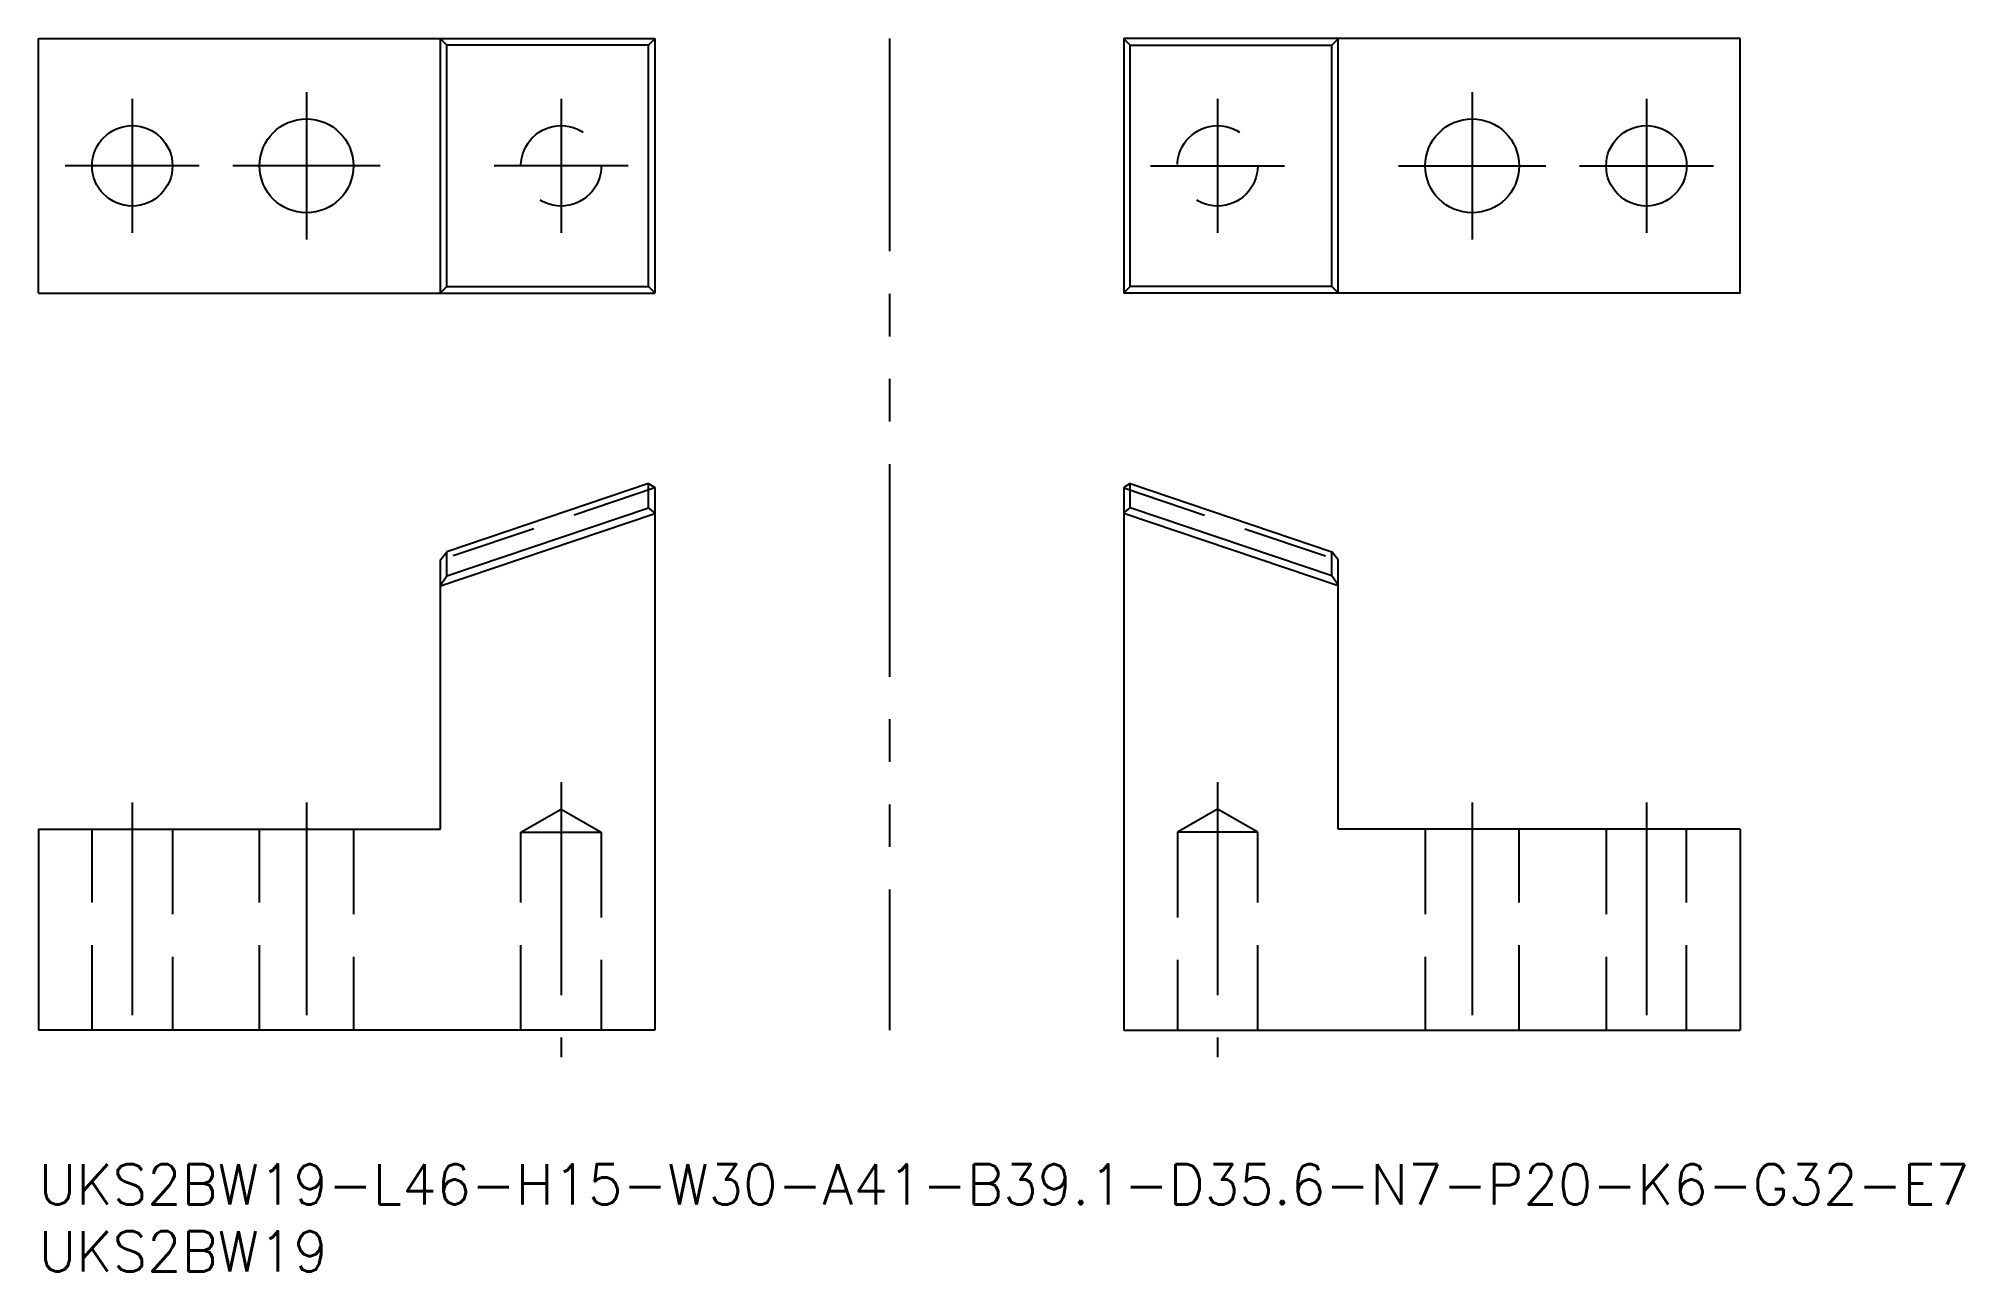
# Model space of a CAD drawing. Extents: x 0 to 144, y -8 to 84.
import ezdxf

# ---------------------------------------------------------------- set-up
doc = ezdxf.new("R2010")
doc.units = 0
doc.header["$LTSCALE"] = 0.5
for name, pattern in [('CENTER', [50.8, 31.75, -6.35, 6.35, -6.35]), ('DASHED', [19.05, 12.7, -6.35]), ('PHANTOM', [63.5, 31.75, -6.35, 6.35, -6.35, 6.35, -6.35])]:
    doc.linetypes.add(name, pattern=pattern)
for name, color, linetype in [('MSM_CENTER', 1, 'CENTER'), ('MSM_CONTINUOUS', 7, 'CONTINUOUS'), ('MSM_DASHED', 4, 'DASHED'), ('MSM_IMAGINARY', 6, 'PHANTOM'), ('MSM_PART_NUMBER', 7, 'CONTINUOUS')]:
    doc.layers.add(name, color=color, linetype=linetype)
doc.styles.get("Standard").update_dxf_attribs({"font": 'txt.shx', "height": 1, "bigfont": 'bigfont.shx'})

# ---------------------------------------------------------------- blocks, each defined once
blk = doc.blocks.new('*U44')
at = {"layer": 'MSM_PART_NUMBER'}
blk.add_text('UKS2BW19-L46-H15-W30-A41-B39.1-D35.6-N7-P20-K6-G32-E7', height=3, dxfattribs=at).set_placement((0, -3))
blk = doc.blocks.new('*U45')
at = {"layer": 'MSM_PART_NUMBER'}
blk.add_text('UKS2BW19', height=3, dxfattribs=at).set_placement((0, -8))

msp = doc.modelspace()

# ---------------------------------------------------------------- linework, layer by layer
at = {"layer": 'MSM_CENTER'}
for p, q in [((7, 79.5), (7, 69.5)), ((20, 80), (20, 69)), ((39, 79.5), (39, 69.5)), ((88, 79.5), (88, 69.5)), ((107, 80), (107, 69)), ((120, 79.5), (120, 69.5)), ((12, 74.5), (2, 74.5)), ((25.5, 74.5), (14.5, 74.5)), ((44, 74.5), (34, 74.5)), ((83, 74.5), (93, 74.5)), ((101.5, 74.5), (112.5, 74.5)), ((115, 74.5), (125, 74.5)), ((39, 28.5), (39, 8)), ((88, 28.5), (88, 8)), ((7, 27), (7, 8)), ((20, 27), (20, 8)), ((107, 27), (107, 8)), ((120, 27), (120, 8))]:
    msp.add_line(p, q, dxfattribs=at)
at = {"layer": 'MSM_CONTINUOUS'}
for p, q in [((0, 84), (46, 84)), ((0, 65), (0, 84)), ((30, 65), (30, 84)), ((30, 83.98), (30.47, 83.5)), ((30.47, 65.5), (30.47, 83.5)), ((45.53, 83.5), (30.47, 83.5)), ((45.53, 83.5), (46, 83.98)), ((45.53, 65.5), (45.53, 83.5)), ((46, 84), (46, 65)), ((127, 84), (81, 84)), ((81, 84), (81, 65)), ((81.47, 83.5), (81, 83.98)), ((81.47, 65.5), (81.47, 83.5)), ((81.47, 83.5), (96.53, 83.5)), ((97, 83.98), (96.53, 83.5)), ((96.53, 65.5), (96.53, 83.5)), ((97, 65), (97, 84)), ((127, 65), (127, 84)), ((0, 65), (46, 65)), ((30, 65.02), (30.47, 65.5)), ((30.47, 65.5), (45.53, 65.5)), ((46, 65.02), (45.53, 65.5)), ((81, 65.02), (81.47, 65.5)), ((127, 65), (81, 65)), ((96.53, 65.5), (81.47, 65.5)), ((97, 65.02), (96.53, 65.5)), ((45.53, 50.79), (30.47, 45.71)), ((45.53, 48.99), (45.53, 50.79)), ((45.53, 50.79), (46, 50.5)), ((46, 50.5), (46, 10)), ((81.47, 50.79), (81, 50.5)), ((81, 50.5), (81, 10)), ((81.47, 50.79), (96.53, 45.71)), ((81.47, 48.99), (81.47, 50.79)), ((30.47, 43.91), (45.53, 48.99)), ((46, 48.6), (45.53, 48.99)), ((81, 48.6), (81.47, 48.99)), ((96.53, 43.91), (81.47, 48.99)), ((30, 43.17), (46, 48.57)), ((97, 43.17), (81, 48.57)), ((30, 45.1), (30.47, 45.71)), ((30, 25), (30, 45.1)), ((30.47, 43.91), (30.47, 45.71)), ((97, 45.1), (96.53, 45.71)), ((96.53, 43.91), (96.53, 45.71)), ((97, 25), (97, 45.1)), ((30, 43.2), (30.47, 43.91)), ((97, 43.2), (96.53, 43.91)), ((0, 25), (30, 25)), ((0, 25), (0, 10)), ((127, 25), (97, 25)), ((127, 25), (127, 10)), ((46, 10), (0, 10)), ((81, 10), (127, 10))]:
    msp.add_line(p, q, dxfattribs=at)
for centre, radius in [((20, 74.5), 3.5), ((107, 74.5), 3.5), ((7, 74.5), 3), ((120, 74.5), 3)]:
    msp.add_circle(centre, radius, dxfattribs=at)
at = {"layer": 'MSM_DASHED'}
for p, q in [((46, 50.47), (30, 45.07)), ((81, 50.47), (97, 45.07)), ((36, 24.77), (39, 26.5)), ((39, 26.5), (42, 24.77)), ((88, 26.5), (85, 24.77)), ((91, 24.77), (88, 26.5)), ((4, 10), (4, 25)), ((10, 25), (10, 10)), ((16.5, 10), (16.5, 25)), ((23.5, 25), (23.5, 10)), ((36, 10), (36, 24.77)), ((36, 24.77), (42, 24.77)), ((42, 24.77), (42, 10)), ((85, 24.77), (85, 10)), ((91, 24.77), (85, 24.77)), ((91, 10), (91, 24.77)), ((103.5, 25), (103.5, 10)), ((110.5, 10), (110.5, 25)), ((117, 25), (117, 10)), ((123, 10), (123, 25))]:
    msp.add_line(p, q, dxfattribs=at)
for centre in [(39, 74.5), (88, 74.5)]:
    msp.add_circle(centre, 3, dxfattribs=at)
at = {"layer": 'MSM_IMAGINARY'}
msp.add_line((63.5, 84), (63.5, 10), dxfattribs=at)

# ---------------------------------------------------------------- block references
at = {"layer": 'MSM_CONTINUOUS'}
for name in ['*U44', '*U45']:
    msp.add_blockref(name, (0, 0), dxfattribs=at)

doc.saveas('drawing.dxf')
